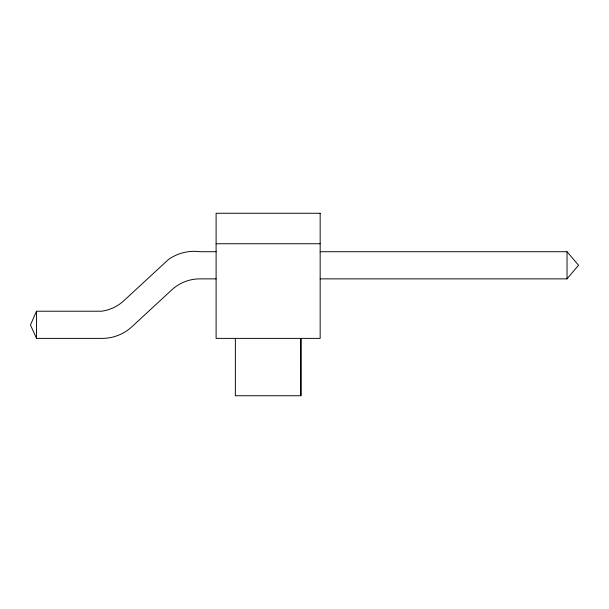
<?xml version="1.0" encoding="UTF-8"?>
<svg xmlns="http://www.w3.org/2000/svg" width="609" height="609" viewBox="0 0 609 609"><rect width="100%" height="100%" fill="white"/><g stroke="black" fill="none" stroke-linecap="round" stroke-linejoin="round"><path stroke-width="0.91" d="M216.104 251.715L199.897 251.715A44.427 44.427 0 0 0 183.446 252.636L180.789 253.382A44.427 44.427 0 0 0 168.465 259.495L123.863 300.717A40.902 40.902 0 0 1 101.497 311.222L36.502 311.222L30.45 324.962L36.502 338.383L102.19 338.383A43.734 43.734 0 0 0 118.123 335.376L120.628 334.303A43.734 43.734 0 0 0 131.871 326.767L171.791 289.869A41.404 41.404 0 0 1 199.897 278.869L216.104 278.869M320.159 278.869L567.032 278.869L578.55 265.258L567.032 251.715L320.159 251.715M216.104 243.745L320.159 243.745M300.899 395.736L300.899 338.383L300.907 395.736L235.356 395.736L235.356 338.383M567.032 251.715L567.032 278.869M36.502 311.222L36.502 338.383M320.159 213.264L216.104 213.264L216.104 338.383L320.159 338.383L320.159 213.264"/></g></svg>
